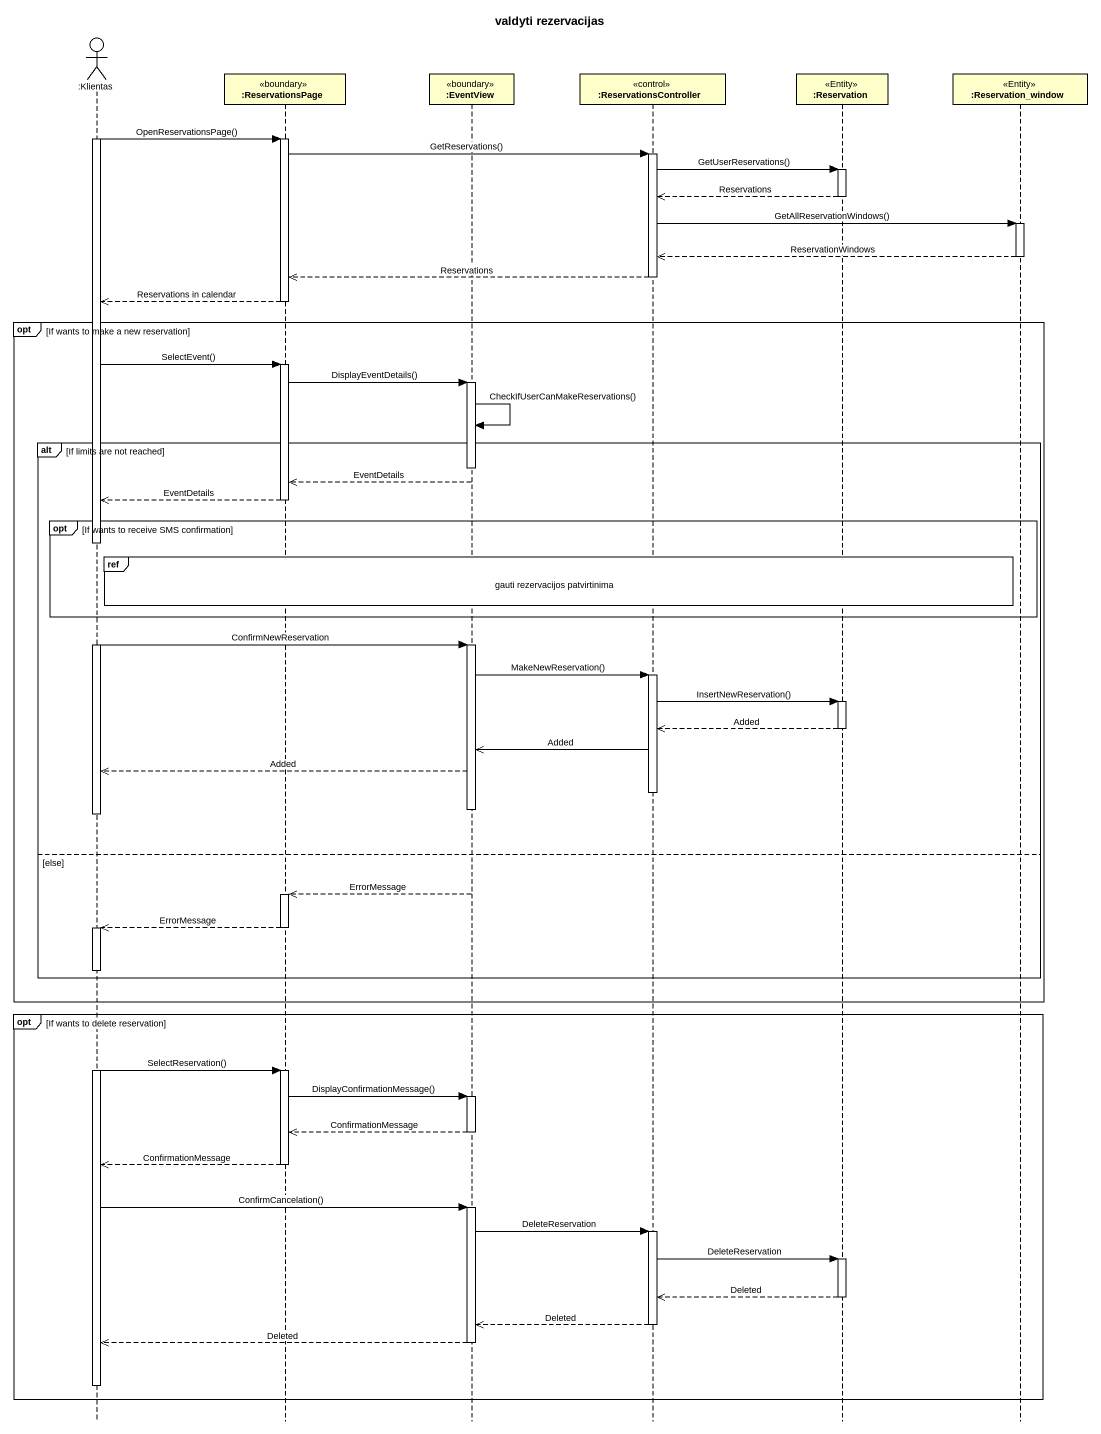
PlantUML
@startuml
title valdyti rezervacijas
hide footbox
actor ":Klientas" as Klientas
participant ":ReservationsPage" as ReservationsPage <<boundary>>
participant ":EventView" as EventView <<boundary>>
participant ":ReservationsController" as ReservationsController <<control>>
participant ":Reservation" as Reservation <<Entity>>
participant ":Reservation_window" as Reservation_window <<Entity>>

activate Klientas
Klientas -> ReservationsPage : OpenReservationsPage()
activate ReservationsPage
ReservationsPage -> ReservationsController : GetReservations()
activate ReservationsController
ReservationsController -> Reservation : GetUserReservations()
activate Reservation
Reservation -->> ReservationsController : Reservations
deactivate Reservation
ReservationsController -> Reservation_window : GetAllReservationWindows()
activate Reservation_window
Reservation_window -->> ReservationsController : ReservationWindows
deactivate Reservation_window
ReservationsController -->> ReservationsPage : Reservations
deactivate ReservationsController
ReservationsPage -->> Klientas : Reservations in calendar
deactivate ReservationsPage
opt If wants to make a new reservation
  Klientas -> ReservationsPage : SelectEvent()
  activate ReservationsPage
  ReservationsPage -> EventView : DisplayEventDetails()
  activate EventView
  EventView -> EventView : CheckIfUserCanMakeReservations()
  alt If limits are not reached
    deactivate EventView
    EventView -->> ReservationsPage : EventDetails
    ReservationsPage -->> Klientas : EventDetails
    deactivate ReservationsPage
    opt If wants to receive SMS confirmation
      ref over ReservationsPage, EventView, ReservationsController, Reservation : gauti rezervacijos patvirtinima
    end
    Klientas -> EventView : ConfirmNewReservation
    activate EventView
    EventView -> ReservationsController : MakeNewReservation()
    activate ReservationsController
    ReservationsController -> Reservation : InsertNewReservation()
    activate Reservation
    Reservation -->> ReservationsController : Added
    deactivate Reservation
    ReservationsController ->> EventView : Added
    EventView -->> Klientas : Added
    deactivate ReservationsController
    deactivate EventView
    deactivate Klientas
  else else
    EventView -->> ReservationsPage : ErrorMessage
    activate ReservationsPage
    ReservationsPage -->> Klientas : ErrorMessage
    deactivate ReservationsPage
    activate Klientas
  end
end
opt If wants to delete reservation
  Klientas -> ReservationsPage : SelectReservation()
  activate ReservationsPage
  ReservationsPage -> EventView : DisplayConfirmationMessage()
  activate EventView
  EventView -->> ReservationsPage : ConfirmationMessage
  deactivate EventView
  ReservationsPage -->> Klientas : ConfirmationMessage
  deactivate ReservationsPage
  Klientas -> EventView : ConfirmCancelation()
  activate EventView
  EventView -> ReservationsController : DeleteReservation
  activate ReservationsController
  ReservationsController -> Reservation : DeleteReservation
  activate Reservation
  Reservation -->> ReservationsController : Deleted
  deactivate Reservation
  ReservationsController -->> EventView : Deleted
  deactivate ReservationsController
  EventView -->> Klientas : Deleted
  deactivate EventView
  deactivate Klientas
end
@enduml
